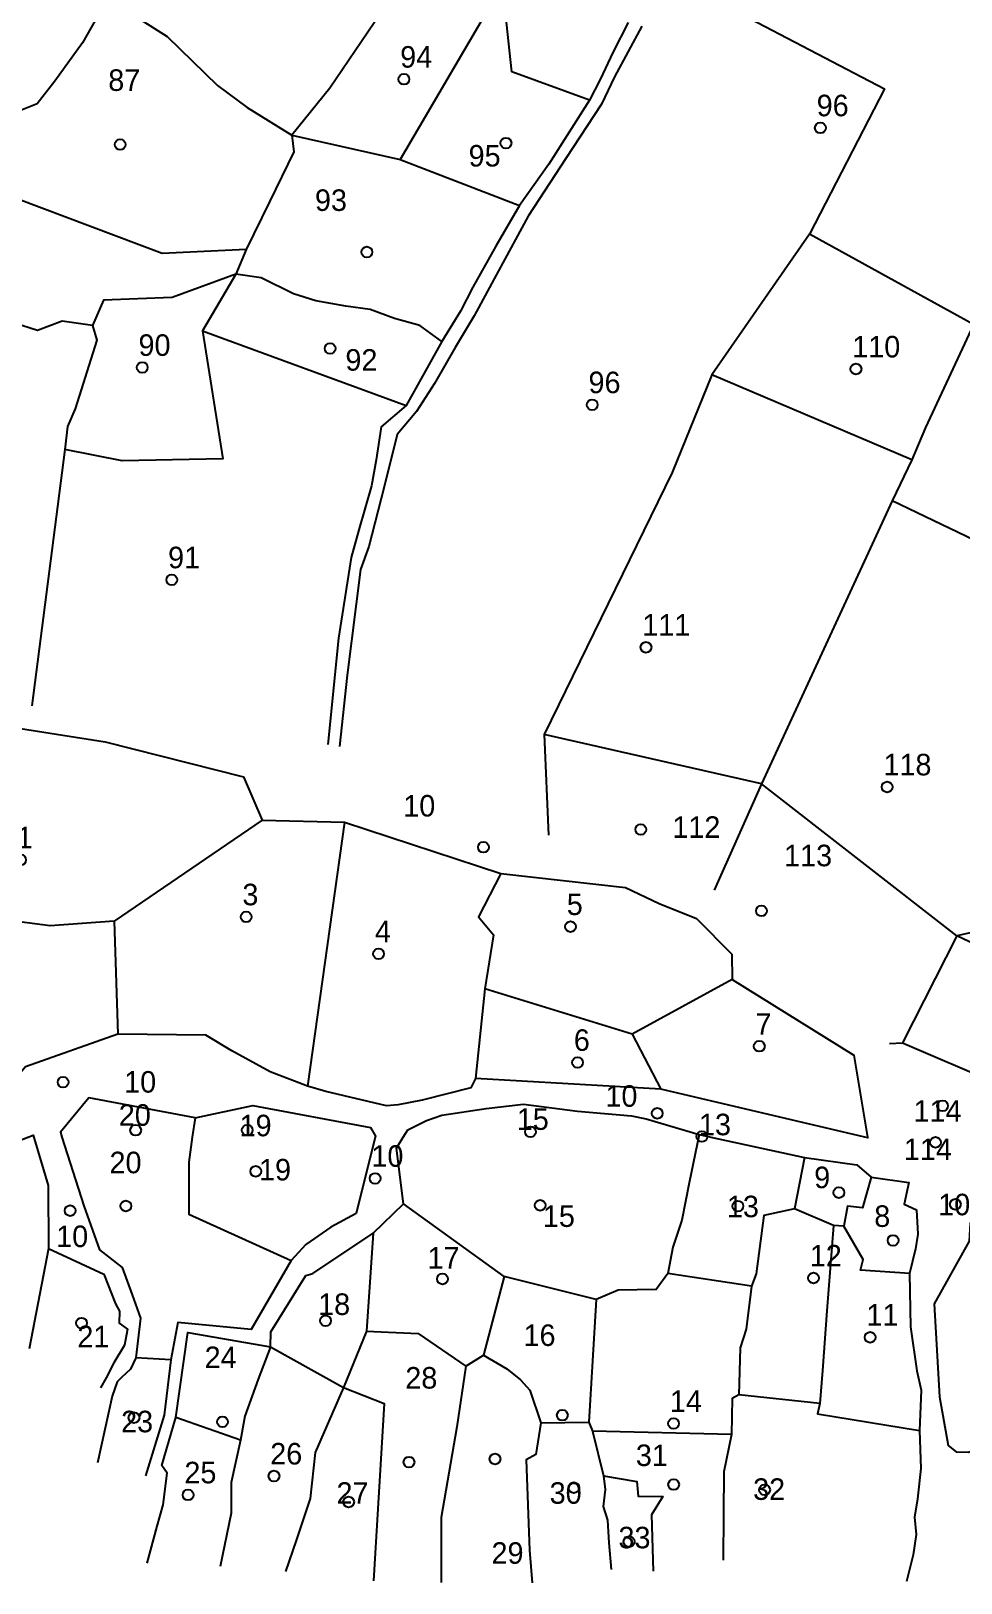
# Model space of a CAD drawing. Extents: x 176571 to 180224, y 250857 to 253450.
# Drawn here: x 177857 to 178029.8, y 252367.2 to 252655.5 of the extents above; entities that cross this region are included whole.
import ezdxf
from ezdxf.enums import TextEntityAlignment as Align

# ---------------------------------------------------------------- set-up
doc = ezdxf.new("R2010")
doc.units = 0
for name, color, linetype in [('1602', 240, 'Continuous'), ('1603', 240, 'Continuous'), ('A_POINTS', 252, 'Continuous')]:
    doc.layers.add(name, color=color, linetype=linetype)
doc.styles.add('HEBTXT', font='hebtxt.shx')

# ---------------------------------------------------------------- blocks, each defined once
blk = doc.blocks.new('1603')
at = {"layer": 'A_POINTS'}
blk.add_circle((0, 0), 0.25, dxfattribs=at)
at = {"style": 'HEBTXT'}
blk.add_attdef('PARCEL_NUM', text='', height=2, dxfattribs=at).set_placement((0, 1), align=Align.CENTER)
at = {"style": 'HEBTXT', "flags": 1}
blk.add_attdef('LOT_NUM', text='', height=2, dxfattribs=at).set_placement((0, -2.5), align=Align.CENTER)

msp = doc.modelspace()

# ---------------------------------------------------------------- linework, layer by layer
at = {"layer": '1602'}
for points in [[(177925.58, 252721.39), (177896.41, 252693.02), (177890.96, 252690.65), (177888.44, 252685.7), (177882.53, 252679.18), (177878.21, 252668.72), (177873.53, 252660.1), (177872.95, 252660.81), (177870.07, 252659.44), (177866.6, 252653.35), (177861.43, 252646.17), (177858.17, 252641.98), (177850.02, 252638.75), (177840.84, 252635.29)], [(177960.77, 252642.66), (177946.34, 252647.94), (177944.64, 252664.16), (177926.98, 252669.02), (177908.13, 252676.7), (177890.96, 252690.65), (177889.49, 252692.57), (177885.4, 252693.79), (177878.42, 252699.52), (177878.78, 252709.34), (177879.72, 252717.58), (177882.82, 252720.98)], [(177961.63, 252714.81), (177959.68, 252706.85), (177937.05, 252677.35), (177931.2, 252675.38), (177927.85, 252670.43), (177926.98, 252669.02), (177923.58, 252662.64), (177921.93, 252658.78), (177912.53, 252644.9), (177905.49, 252636.18), (177905.87, 252633.05), (177901.33, 252623.78), (177897, 252614.95), (177895.09, 252610.31), (177888.86, 252599.82), (177926.72, 252585.96)], [(178075.6, 252704.1), (178060.37, 252671.1), (178052.86, 252654), (178039.85, 252621), (178034.95, 252609.42), (178032.15, 252600.98), (178023.24, 252581.86), (178020.68, 252575.83), (178016.99, 252568.25), (177992.71, 252515.62), (177983.97, 252495.87)], [(177944.64, 252664.16), (177925.62, 252631.62)], [(177975.29, 252665.87), (178015.58, 252644.8), (178001.66, 252617.79), (177983.54, 252591.61), (177976.13, 252573.46), (177952.37, 252524.83), (177953.18, 252506.1)], [(177873.53, 252660.1), (177882.29, 252654.53), (177891.67, 252645.38), (177897.2, 252641.32), (177905.49, 252636.18), (177925.62, 252631.62), (177947.78, 252623.07)], [(177967.97, 252657.1), (177965.18, 252651.62), (177962.75, 252646.54), (177960.77, 252642.66), (177953.22, 252630.75), (177947.78, 252623.07), (177943.36, 252615.54), (177939.1, 252607.95), (177936.82, 252603.48), (177933.32, 252597.83), (177926.72, 252585.96), (177922.1, 252582), (177921.17, 252575.83), (177920.28, 252570.99), (177917.94, 252562.83), (177916.5, 252557.69), (177914.16, 252542.69), (177912.17, 252522.97)], [(177970.49, 252656.44), (177965.44, 252647), (177963.04, 252641.92), (177956.41, 252631.86), (177949.37, 252621.14), (177943.87, 252610.95), (177939.37, 252602.6), (177935.8, 252596.7), (177931.98, 252590.02), (177928.63, 252584.81), (177925.05, 252580.54), (177922.63, 252570.82), (177919.78, 252559.71), (177918.24, 252555.47), (177915.78, 252535.83), (177914.32, 252522.58)], [(177897, 252614.95), (177881.38, 252614.19), (177845.67, 252627.6), (177840.28, 252625.1)], [(178032.15, 252600.98), (178001.66, 252617.79)], [(177933.32, 252597.83), (177929.25, 252600.8), (177924.58, 252602.09), (177920.05, 252603.77), (177915.49, 252604.42), (177909.92, 252605.4), (177905.76, 252606.68), (177899.81, 252609.64), (177895.09, 252610.31), (177883.24, 252605.98), (177870.5, 252605.54), (177868.47, 252600.83), (177869.24, 252598.07), (177865.22, 252585.32), (177863.81, 252582.03), (177863.29, 252577.75), (177857.2, 252530.13)], [(177868.47, 252600.83), (177862.83, 252601.59), (177858.22, 252599.89), (177853.97, 252601.24), (177840.99, 252598.17), (177833.22, 252544.78)], [(177888.86, 252599.82), (177892.63, 252576.03), (177873.94, 252575.65), (177863.29, 252577.75)], [(178020.68, 252575.83), (177983.54, 252591.61)], [(178085.25, 252523.68), (178074.34, 252530.58), (178074.84, 252533.97), (178050.72, 252552.07), (178016.99, 252568.25)], [(177843.63, 252527.72), (177870.8, 252523.42), (177896.48, 252516.93), (177899.95, 252508.92), (177915.24, 252508.55), (177944.29, 252499), (177967.5, 252496.36), (177973.71, 252493.39), (177980.69, 252490.62), (177987.24, 252484), (177987.26, 252479.28), (178009.88, 252465.21), (178012.46, 252450)], [(178039.47, 252482.43), (178029.03, 252487.42), (177992.71, 252515.62), (177952.37, 252524.83)], [(178051.29, 252517.33), (178036.84, 252491.37), (178032.37, 252488.14), (178029.03, 252487.42), (178018.92, 252467.55)], [(177899.95, 252508.92), (177872.49, 252490.13), (177860.58, 252489.23), (177843.41, 252491.52)], [(177915.24, 252508.55), (177908.4, 252459.45)], [(177944.29, 252499), (177940.14, 252490.96), (177942.93, 252487.6), (177941.36, 252477.55), (177939.61, 252460.91)], [(177872.49, 252490.13), (177873.12, 252469.11)], [(177987.26, 252479.28), (177968.72, 252469.12), (177974.06, 252458.91)], [(177968.72, 252469.12), (177941.36, 252477.55)], [(178011.92, 252450), (177974.06, 252458.91), (177939.61, 252460.91), (177938.72, 252459.19), (177929.72, 252456.85), (177925.23, 252456.03), (177923.05, 252455.82), (177911.77, 252458.47), (177908.4, 252459.45), (177901.45, 252462.16), (177894.36, 252466.03), (177889.49, 252468.95), (177873.12, 252469.11), (177856, 252463.05), (177852.34, 252458.72), (177839.42, 252451.55), (177839.2, 252451.88), (177836.28, 252450)], [(178016.52, 252467.41), (178018.92, 252467.55), (178036.59, 252459.94)], [(177887.5, 252453.61), (177867.73, 252457.33), (177862.47, 252450.91), (177862.76, 252450)], [(177887.5, 252453.61), (177898.25, 252455.88), (177920.11, 252451.79), (177921.01, 252450.16), (177920.97, 252450)], [(177926.17, 252450), (177927.01, 252451.34), (177930.48, 252453.06), (177933.32, 252454.1), (177941.56, 252455.35), (177948.53, 252456.14), (177958.58, 252454.81), (177968.56, 252453.97), (177971.31, 252453.42), (177981.15, 252450.47), (177983.31, 252450)], [(177887.5, 252453.61), (177886.98, 252450)], [(177814.81, 252427.02), (177838.6, 252443.14), (177857.42, 252450.36), (177860.2, 252440.99), (177860.29, 252429.28), (177856.7, 252410.65)], [(177856.47, 252450), (177857.42, 252450.36), (177857.53, 252450)], [(177862.76, 252450), (177866.85, 252437.24), (177869.77, 252429.08), (177873.94, 252425.77), (177875.83, 252420.67), (177877.33, 252416.38), (177876.52, 252409), (177875.49, 252406.9), (177873.84, 252405.34), (177873.05, 252404.54), (177872.12, 252401.87), (177869.39, 252389.47)], [(177920.97, 252450), (177917.43, 252435.84), (177912.75, 252433.3), (177908.08, 252430.07), (177905.33, 252427.05), (177897.95, 252414.24), (177884.27, 252415.58), (177883, 252408.6), (177881.77, 252398.33), (177878.28, 252387.1)], [(177878.57, 252370.82), (177880.48, 252377.69), (177881.58, 252381.69), (177882.31, 252387.58), (177881.3, 252388.96), (177883.92, 252397.9), (177886.15, 252413.7), (177901.5, 252411.02), (177901.57, 252413.82), (177908.06, 252424.28), (177909.38, 252424.67), (177920.61, 252432.15), (177926.22, 252437.61), (177924.91, 252447.98), (177926.17, 252450)], [(177886.98, 252450), (177886.31, 252445.34), (177886.31, 252435.69), (177905.33, 252427.05)], [(177981.15, 252450.47), (177979.32, 252441.49), (177977.92, 252434.6), (177976.24, 252429.54), (177975.36, 252424.66), (177973.15, 252421.66), (177966.1, 252421.57), (177962.03, 252419.84), (177944.91, 252424.11), (177926.22, 252437.61)], [(177981.15, 252450.47), (177981.05, 252450)], [(177983.31, 252450), (178000.73, 252446.21), (178010.43, 252444.86), (178013.09, 252442.56), (178020.1, 252441.57), (178019.25, 252437.52), (178021.54, 252436.51), (178021.79, 252431.95), (178021.37, 252429.25), (178020.21, 252424.65), (178020.42, 252414.76), (178021.62, 252406.56), (178022.38, 252403), (178022.11, 252395.49), (178022.36, 252388.41), (178021.74, 252382.77), (178021.17, 252379.41), (178021.5, 252376.15), (178020.95, 252372.41), (178019.71, 252367.46)], [(178012.46, 252450), (178012.48, 252449.87), (178011.92, 252450)], [(178000.73, 252446.21), (177998.88, 252436.69), (177993.16, 252435.43), (177991.78, 252424.62), (177990.9, 252422.33), (177989.87, 252414.31), (177988.75, 252410.85), (177988.5, 252402.1), (177987.29, 252401.41), (177987.15, 252394.73), (177985.72, 252387.84), (177985.65, 252379.92), (177985.59, 252371.41)], [(178013.09, 252442.56), (178011.51, 252436.89), (178008.75, 252437.18), (178008.01, 252433.48), (178006.13, 252433.58), (177998.88, 252436.69)], [(178038.43, 252443.21), (178034.94, 252438.53), (178031.49, 252433.94), (178031.3, 252430.64), (178024.82, 252419), (178025.81, 252401.72), (178027.43, 252392.68), (178028.88, 252391.54), (178031.15, 252391.49), (178032.69, 252392.01), (178043.43, 252395.2), (178045.76, 252396.9), (178047.2, 252398.03), (178050.48, 252403.86), (178055.2, 252411.87), (178057.26, 252415.68), (178061.41, 252422.98), (178064.36, 252426.62)], [(178006.13, 252433.58), (178004.91, 252417.7), (178004.09, 252406.61), (178003.55, 252400.52), (178003.16, 252398.56), (178022.11, 252395.49)], [(178020.21, 252424.65), (178011.12, 252425.3), (178011.64, 252427.26), (178008.01, 252433.48)], [(177920.61, 252432.15), (177919.38, 252413.95), (177915.08, 252403.48), (177909.8, 252391.39), (177908.88, 252382.83), (177906.31, 252375.06), (177904.31, 252369.29)], [(177860.29, 252429.28), (177860.29, 252429.28), (177870.56, 252424.53), (177872.71, 252419.01), (177873.43, 252417.64), (177873.38, 252415.42), (177874.96, 252414.34), (177874.41, 252411.34), (177872.38, 252408.04), (177871.01, 252405.29), (177869.91, 252403.4)], [(177944.91, 252424.11), (177941.1, 252409.48), (177945.43, 252406.93), (177947.97, 252404.92), (177949.72, 252403.01), (177951.76, 252396.92), (177960.68, 252397.03)], [(177990.9, 252422.33), (177975.36, 252424.66)], [(177962.03, 252419.84), (177960.68, 252397.03), (177961.33, 252395.38), (177963.38, 252387.09), (177963.7, 252384.5), (177963.33, 252381.39), (177964.1, 252378.85), (177964.36, 252374.63), (177964.81, 252369.64)], [(177919.38, 252413.95), (177928.95, 252413.5), (177937.81, 252407.44), (177941.1, 252409.48)], [(177901.5, 252411.02), (177899.24, 252405), (177896.73, 252398.15), (177895.93, 252393.72), (177894.18, 252385.83), (177894.23, 252380.16), (177892.18, 252370.25)], [(177901.5, 252411.02), (177915.08, 252403.48), (177922.65, 252400.52), (177920.65, 252367.53)], [(177883, 252408.6), (177876.52, 252409)], [(177937.81, 252407.44), (177936.15, 252396.16), (177933.22, 252379.34), (177933.25, 252367.25)], [(178003.55, 252400.52), (177988.5, 252402.1)], [(177895.93, 252393.72), (177883.92, 252397.9)], [(177951.76, 252396.92), (177950.81, 252391.06), (177949.02, 252390.05), (177949.62, 252373.24), (177950.1, 252367.16)], [(177987.15, 252394.73), (177961.33, 252395.38)], [(177963.38, 252387.09), (177969.59, 252386.03), (177969.81, 252383.31), (177974.39, 252383.2), (177972.32, 252379.81), (177972.64, 252369.35)]]:
    msp.add_lwpolyline(points, dxfattribs=at)

# ---------------------------------------------------------------- block references
at = {"layer": '1603'}
ref = msp.add_blockref('1603', (177926.3, 252646.55), dxfattribs=dict(at, xscale=4, yscale=4, zscale=4))
ref.add_attrib('PARCEL_NUM', '94', (177925.61, 252648.71), dxfattribs={"layer": '0', "height": 4, "style": 'HEBTXT'})
ref = msp.add_blockref('1603', (177873.58, 252634.42), dxfattribs=dict(at, xscale=4, yscale=4, zscale=4))
ref.add_attrib('PARCEL_NUM', '87', (177871.37, 252644.39), dxfattribs={"layer": '0', "height": 4, "style": 'HEBTXT'})
ref = msp.add_blockref('1603', (178003.68, 252637.52), dxfattribs=dict(at, xscale=4, yscale=4, zscale=4))
ref.add_attrib('PARCEL_NUM', '96', (178002.99, 252639.68), dxfattribs={"layer": '0', "height": 4, "style": 'HEBTXT'})
ref = msp.add_blockref('1603', (177945.26, 252634.7), dxfattribs=dict(at, xscale=4, yscale=4, zscale=4))
ref.add_attrib('PARCEL_NUM', '95', (177938.32, 252630.34), dxfattribs={"layer": '0', "height": 4, "style": 'HEBTXT'})
ref = msp.add_blockref('1603', (177919.42, 252614.45), dxfattribs=dict(at, xscale=4, yscale=4, zscale=4))
ref.add_attrib('PARCEL_NUM', '93', (177909.77, 252622.09), dxfattribs={"layer": '0', "height": 4, "style": 'HEBTXT'})
ref = msp.add_blockref('1603', (177877.69, 252593.01), dxfattribs=dict(at, xscale=4, yscale=4, zscale=4))
ref.add_attrib('PARCEL_NUM', '90', (177876.99, 252595.16), dxfattribs={"layer": '0', "height": 4, "style": 'HEBTXT'})
ref = msp.add_blockref('1603', (177912.59, 252596.53), dxfattribs=dict(at, xscale=4, yscale=4, zscale=4))
ref.add_attrib('PARCEL_NUM', '92', (177915.43, 252592.41), dxfattribs={"layer": '0', "height": 4, "style": 'HEBTXT'})
ref = msp.add_blockref('1603', (178010.29, 252592.72), dxfattribs=dict(at, xscale=4, yscale=4, zscale=4))
ref.add_attrib('PARCEL_NUM', '110', (178009.6, 252594.87), dxfattribs={"layer": '0', "height": 4, "style": 'HEBTXT'})
ref = msp.add_blockref('1603', (177961.29, 252586.07), dxfattribs=dict(at, xscale=4, yscale=4, zscale=4))
ref.add_attrib('PARCEL_NUM', '96', (177960.6, 252588.23), dxfattribs={"layer": '0', "height": 4, "style": 'HEBTXT'})
ref = msp.add_blockref('1603', (177883.17, 252553.55), dxfattribs=dict(at, xscale=4, yscale=4, zscale=4))
ref.add_attrib('PARCEL_NUM', '91', (177882.48, 252555.7), dxfattribs={"layer": '0', "height": 4, "style": 'HEBTXT'})
ref = msp.add_blockref('1603', (177971.28, 252541.01), dxfattribs=dict(at, xscale=4, yscale=4, zscale=4))
ref.add_attrib('PARCEL_NUM', '111', (177970.59, 252543.17), dxfattribs={"layer": '0', "height": 4, "style": 'HEBTXT'})
ref = msp.add_blockref('1603', (178016.08, 252515.06), dxfattribs=dict(at, xscale=4, yscale=4, zscale=4))
ref.add_attrib('PARCEL_NUM', '118', (178015.39, 252517.22), dxfattribs={"layer": '0', "height": 4, "style": 'HEBTXT'})
ref = msp.add_blockref('1603', (177941.07, 252503.86), dxfattribs=dict(at, xscale=4, yscale=4, zscale=4))
ref.add_attrib('PARCEL_NUM', '10', (177926.18, 252509.57), dxfattribs={"layer": '0', "height": 4, "style": 'HEBTXT'})
ref = msp.add_blockref('1603', (177855.08, 252501.5), dxfattribs=dict(at, xscale=4, yscale=4, zscale=4))
ref.add_attrib('PARCEL_NUM', '1', (177854.39, 252503.66), dxfattribs={"layer": '0', "height": 4, "style": 'HEBTXT'})
ref = msp.add_blockref('1603', (177970.31, 252507.16), dxfattribs=dict(at, xscale=4, yscale=4, zscale=4))
ref.add_attrib('PARCEL_NUM', '112', (177976.17, 252505.61), dxfattribs={"layer": '0', "height": 4, "style": 'HEBTXT'})
ref = msp.add_blockref('1603', (177992.73, 252492.04), dxfattribs=dict(at, xscale=4, yscale=4, zscale=4))
ref.add_attrib('PARCEL_NUM', '113', (177996.93, 252500.33), dxfattribs={"layer": '0', "height": 4, "style": 'HEBTXT'})
ref = msp.add_blockref('1603', (177896.99, 252490.92), dxfattribs=dict(at, xscale=4, yscale=4, zscale=4))
ref.add_attrib('PARCEL_NUM', '3', (177896.29, 252493.08), dxfattribs={"layer": '0', "height": 4, "style": 'HEBTXT'})
ref = msp.add_blockref('1603', (177957.25, 252489.11), dxfattribs=dict(at, xscale=4, yscale=4, zscale=4))
ref.add_attrib('PARCEL_NUM', '5', (177956.56, 252491.26), dxfattribs={"layer": '0', "height": 4, "style": 'HEBTXT'})
ref = msp.add_blockref('1603', (177921.59, 252484.06), dxfattribs=dict(at, xscale=4, yscale=4, zscale=4))
ref.add_attrib('PARCEL_NUM', '4', (177920.9, 252486.21), dxfattribs={"layer": '0', "height": 4, "style": 'HEBTXT'})
ref = msp.add_blockref('1603', (177992.33, 252466.88), dxfattribs=dict(at, xscale=4, yscale=4, zscale=4))
ref.add_attrib('PARCEL_NUM', '7', (177991.64, 252469.03), dxfattribs={"layer": '0', "height": 4, "style": 'HEBTXT'})
ref = msp.add_blockref('1603', (177958.56, 252463.87), dxfattribs=dict(at, xscale=4, yscale=4, zscale=4))
ref.add_attrib('PARCEL_NUM', '6', (177957.87, 252466.03), dxfattribs={"layer": '0', "height": 4, "style": 'HEBTXT'})
ref = msp.add_blockref('1603', (177862.97, 252460.21), dxfattribs=dict(at, xscale=4, yscale=4, zscale=4))
ref.add_attrib('PARCEL_NUM', '10', (177874.32, 252458.27), dxfattribs={"layer": '0', "height": 4, "style": 'HEBTXT'})
ref = msp.add_blockref('1603', (177973.37, 252454.42), dxfattribs=dict(at, xscale=4, yscale=4, zscale=4))
ref.add_attrib('PARCEL_NUM', '10', (177963.74, 252455.64), dxfattribs={"layer": '0', "height": 4, "style": 'HEBTXT'})
ref = msp.add_blockref('1603', (177876.46, 252451.28), dxfattribs=dict(at, xscale=4, yscale=4, zscale=4))
ref.add_attrib('PARCEL_NUM', '20', (177873.32, 252452.11), dxfattribs={"layer": '0', "height": 4, "style": 'HEBTXT'})
ref = msp.add_blockref('1603', (178026.39, 252455.82), dxfattribs=dict(at, xscale=4, yscale=4, zscale=4))
ref.add_attrib('PARCEL_NUM', '114', (178020.98, 252452.86), dxfattribs={"layer": '0', "height": 4, "style": 'HEBTXT'})
ref = msp.add_blockref('1603', (177897.2, 252451.29), dxfattribs=dict(at, xscale=4, yscale=4, zscale=4))
ref.add_attrib('PARCEL_NUM', '19', (177895.77, 252450.16), dxfattribs={"layer": '0', "height": 4, "style": 'HEBTXT'})
ref = msp.add_blockref('1603', (177949.81, 252450.99), dxfattribs=dict(at, xscale=4, yscale=4, zscale=4))
ref.add_attrib('PARCEL_NUM', '15', (177947.27, 252451.35), dxfattribs={"layer": '0', "height": 4, "style": 'HEBTXT'})
ref = msp.add_blockref('1603', (177981.66, 252450.11), dxfattribs=dict(at, xscale=4, yscale=4, zscale=4))
ref.add_attrib('PARCEL_NUM', '13', (177981.12, 252450.35), dxfattribs={"layer": '0', "height": 4, "style": 'HEBTXT'})
ref = msp.add_blockref('1603', (178025.07, 252449.03), dxfattribs=dict(at, xscale=4, yscale=4, zscale=4))
ref.add_attrib('PARCEL_NUM', '114', (178019.19, 252445.74), dxfattribs={"layer": '0', "height": 4, "style": 'HEBTXT'})
ref = msp.add_blockref('1603', (177874.64, 252437.21), dxfattribs=dict(at, xscale=4, yscale=4, zscale=4))
ref.add_attrib('PARCEL_NUM', '20', (177871.6, 252443.29), dxfattribs={"layer": '0', "height": 4, "style": 'HEBTXT'})
ref = msp.add_blockref('1603', (177920.95, 252442.33), dxfattribs=dict(at, xscale=4, yscale=4, zscale=4))
ref.add_attrib('PARCEL_NUM', '10', (177920.26, 252444.49), dxfattribs={"layer": '0', "height": 4, "style": 'HEBTXT'})
ref = msp.add_blockref('1603', (177898.77, 252443.65), dxfattribs=dict(at, xscale=4, yscale=4, zscale=4))
ref.add_attrib('PARCEL_NUM', '19', (177899.38, 252441.96), dxfattribs={"layer": '0', "height": 4, "style": 'HEBTXT'})
ref = msp.add_blockref('1603', (178007.12, 252439.69), dxfattribs=dict(at, xscale=4, yscale=4, zscale=4))
ref.add_attrib('PARCEL_NUM', '9', (178002.53, 252440.52), dxfattribs={"layer": '0', "height": 4, "style": 'HEBTXT'})
ref = msp.add_blockref('1603', (177988.35, 252437.18), dxfattribs=dict(at, xscale=4, yscale=4, zscale=4))
ref.add_attrib('PARCEL_NUM', '13', (177986.32, 252435.12), dxfattribs={"layer": '0', "height": 4, "style": 'HEBTXT'})
ref = msp.add_blockref('1603', (178028.75, 252437.52), dxfattribs=dict(at, xscale=4, yscale=4, zscale=4))
ref.add_attrib('PARCEL_NUM', '10', (178025.57, 252435.48), dxfattribs={"layer": '0', "height": 4, "style": 'HEBTXT'})
ref = msp.add_blockref('1603', (177864.28, 252436.34), dxfattribs=dict(at, xscale=4, yscale=4, zscale=4))
ref.add_attrib('PARCEL_NUM', '10', (177861.69, 252429.57), dxfattribs={"layer": '0', "height": 4, "style": 'HEBTXT'})
ref = msp.add_blockref('1603', (177951.62, 252437.33), dxfattribs=dict(at, xscale=4, yscale=4, zscale=4))
ref.add_attrib('PARCEL_NUM', '15', (177952.12, 252433.32), dxfattribs={"layer": '0', "height": 4, "style": 'HEBTXT'})
ref = msp.add_blockref('1603', (178017.19, 252430.81), dxfattribs=dict(at, xscale=4, yscale=4, zscale=4))
ref.add_attrib('PARCEL_NUM', '8', (178013.69, 252433.32), dxfattribs={"layer": '0', "height": 4, "style": 'HEBTXT'})
ref = msp.add_blockref('1603', (178002.4, 252423.82), dxfattribs=dict(at, xscale=4, yscale=4, zscale=4))
ref.add_attrib('PARCEL_NUM', '12', (178001.71, 252425.97), dxfattribs={"layer": '0', "height": 4, "style": 'HEBTXT'})
ref = msp.add_blockref('1603', (177933.46, 252423.65), dxfattribs=dict(at, xscale=4, yscale=4, zscale=4))
ref.add_attrib('PARCEL_NUM', '17', (177930.7, 252425.59), dxfattribs={"layer": '0', "height": 4, "style": 'HEBTXT'})
ref = msp.add_blockref('1603', (177911.74, 252415.89), dxfattribs=dict(at, xscale=4, yscale=4, zscale=4))
ref.add_attrib('PARCEL_NUM', '18', (177910.36, 252416.96), dxfattribs={"layer": '0', "height": 4, "style": 'HEBTXT'})
ref = msp.add_blockref('1603', (178012.92, 252412.81), dxfattribs=dict(at, xscale=4, yscale=4, zscale=4))
ref.add_attrib('PARCEL_NUM', '11', (178012.23, 252414.97), dxfattribs={"layer": '0', "height": 4, "style": 'HEBTXT'})
ref = msp.add_blockref('1603', (177866.41, 252415.45), dxfattribs=dict(at, xscale=4, yscale=4, zscale=4))
ref.add_attrib('PARCEL_NUM', '21', (177865.63, 252410.96), dxfattribs={"layer": '0', "height": 4, "style": 'HEBTXT'})
ref = msp.add_blockref('1603', (177955.73, 252398.33), dxfattribs=dict(at, xscale=4, yscale=4, zscale=4))
ref.add_attrib('PARCEL_NUM', '16', (177948.52, 252411.2), dxfattribs={"layer": '0', "height": 4, "style": 'HEBTXT'})
ref = msp.add_blockref('1603', (177892.6, 252397.11), dxfattribs=dict(at, xscale=4, yscale=4, zscale=4))
ref.add_attrib('PARCEL_NUM', '24', (177889.27, 252407.09), dxfattribs={"layer": '0', "height": 4, "style": 'HEBTXT'})
ref = msp.add_blockref('1603', (177927.25, 252389.62), dxfattribs=dict(at, xscale=4, yscale=4, zscale=4))
ref.add_attrib('PARCEL_NUM', '28', (177926.56, 252403.28), dxfattribs={"layer": '0', "height": 4, "style": 'HEBTXT'})
ref = msp.add_blockref('1603', (177976.4, 252396.79), dxfattribs=dict(at, xscale=4, yscale=4, zscale=4))
ref.add_attrib('PARCEL_NUM', '14', (177975.71, 252398.95), dxfattribs={"layer": '0', "height": 4, "style": 'HEBTXT'})
ref = msp.add_blockref('1603', (177876.15, 252397.87), dxfattribs=dict(at, xscale=4, yscale=4, zscale=4))
ref.add_attrib('PARCEL_NUM', '23', (177873.75, 252395.16), dxfattribs={"layer": '0', "height": 4, "style": 'HEBTXT'})
ref = msp.add_blockref('1603', (177902.16, 252387.03), dxfattribs=dict(at, xscale=4, yscale=4, zscale=4))
ref.add_attrib('PARCEL_NUM', '26', (177901.46, 252389.18), dxfattribs={"layer": '0', "height": 4, "style": 'HEBTXT'})
ref = msp.add_blockref('1603', (177976.42, 252385.45), dxfattribs=dict(at, xscale=4, yscale=4, zscale=4))
ref.add_attrib('PARCEL_NUM', '31', (177969.4, 252388.89), dxfattribs={"layer": '0', "height": 4, "style": 'HEBTXT'})
ref = msp.add_blockref('1603', (177886.2, 252383.52), dxfattribs=dict(at, xscale=4, yscale=4, zscale=4))
ref.add_attrib('PARCEL_NUM', '25', (177885.51, 252385.68), dxfattribs={"layer": '0', "height": 4, "style": 'HEBTXT'})
ref = msp.add_blockref('1603', (177943.23, 252390.2), dxfattribs=dict(at, xscale=4, yscale=4, zscale=4))
ref.add_attrib('PARCEL_NUM', '29', (177942.58, 252370.73), dxfattribs={"layer": '0', "height": 4, "style": 'HEBTXT'})
ref = msp.add_blockref('1603', (177993.32, 252384.47), dxfattribs=dict(at, xscale=4, yscale=4, zscale=4))
ref.add_attrib('PARCEL_NUM', '32', (177991.18, 252382.6), dxfattribs={"layer": '0', "height": 4, "style": 'HEBTXT'})
ref = msp.add_blockref('1603', (177916.03, 252382.21), dxfattribs=dict(at, xscale=4, yscale=4, zscale=4))
ref.add_attrib('PARCEL_NUM', '27', (177913.78, 252381.88), dxfattribs={"layer": '0', "height": 4, "style": 'HEBTXT'})
ref = msp.add_blockref('1603', (177957.88, 252384.87), dxfattribs=dict(at, xscale=4, yscale=4, zscale=4))
ref.add_attrib('PARCEL_NUM', '30', (177953.38, 252381.88), dxfattribs={"layer": '0', "height": 4, "style": 'HEBTXT'})
ref = msp.add_blockref('1603', (177968.13, 252374.84), dxfattribs=dict(at, xscale=4, yscale=4, zscale=4))
ref.add_attrib('PARCEL_NUM', '33', (177966.16, 252373.6), dxfattribs={"layer": '0', "height": 4, "style": 'HEBTXT'})

doc.saveas('drawing.dxf')
